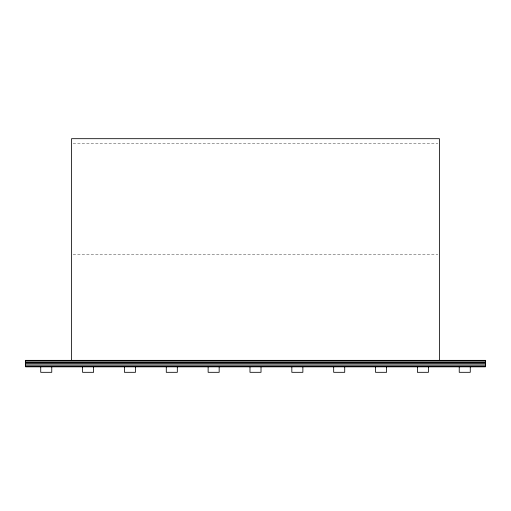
<?xml version="1.0" encoding="UTF-8"?>
<svg xmlns="http://www.w3.org/2000/svg" width="511" height="511" viewBox="0 0 511 511"><rect width="100%" height="100%" fill="white"/><g stroke="black" fill="none" stroke-linecap="round" stroke-linejoin="round"><path stroke-width="0.38" stroke-dasharray="2.56 1.92" d="M73.137 143.284L437.863 143.284M73.137 254.58L437.863 254.58"/><path stroke-width="0.77" d="M25.55 360.715L485.45 360.715M25.55 362.082L485.45 362.082M25.55 362.286L485.45 362.286M25.55 363.628L485.45 363.628M25.55 364.95L485.45 364.95M25.55 366.138L485.45 366.138M25.55 366.502L485.45 366.502M25.55 366.649L485.45 366.649M470.273 366.796L470.273 372.315L459.236 372.315L459.236 366.796M439.46 360.357L439.46 138.685L71.54 138.685L71.54 360.357M428.422 366.796L428.422 372.315L417.385 372.315L417.385 366.796M386.572 366.796L386.572 372.315L375.534 372.315L375.534 366.796M344.721 366.796L344.721 372.315L333.683 372.315L333.683 366.796M302.87 366.796L302.87 372.315L291.832 372.315L291.832 366.796M261.019 366.796L261.019 372.315L249.981 372.315L249.981 366.796M219.168 366.796L219.168 372.315L208.13 372.315L208.13 366.796M177.317 366.796L177.317 372.315L166.279 372.315L166.279 366.796M135.466 366.796L135.466 372.315L124.429 372.315L124.429 366.796M93.615 366.796L93.615 372.315L82.578 372.315L82.578 366.796M51.764 366.796L51.764 372.315L40.727 372.315L40.727 366.796M485.45 360.357L25.55 360.357L25.55 366.796L485.45 366.796L485.45 360.357"/></g></svg>
